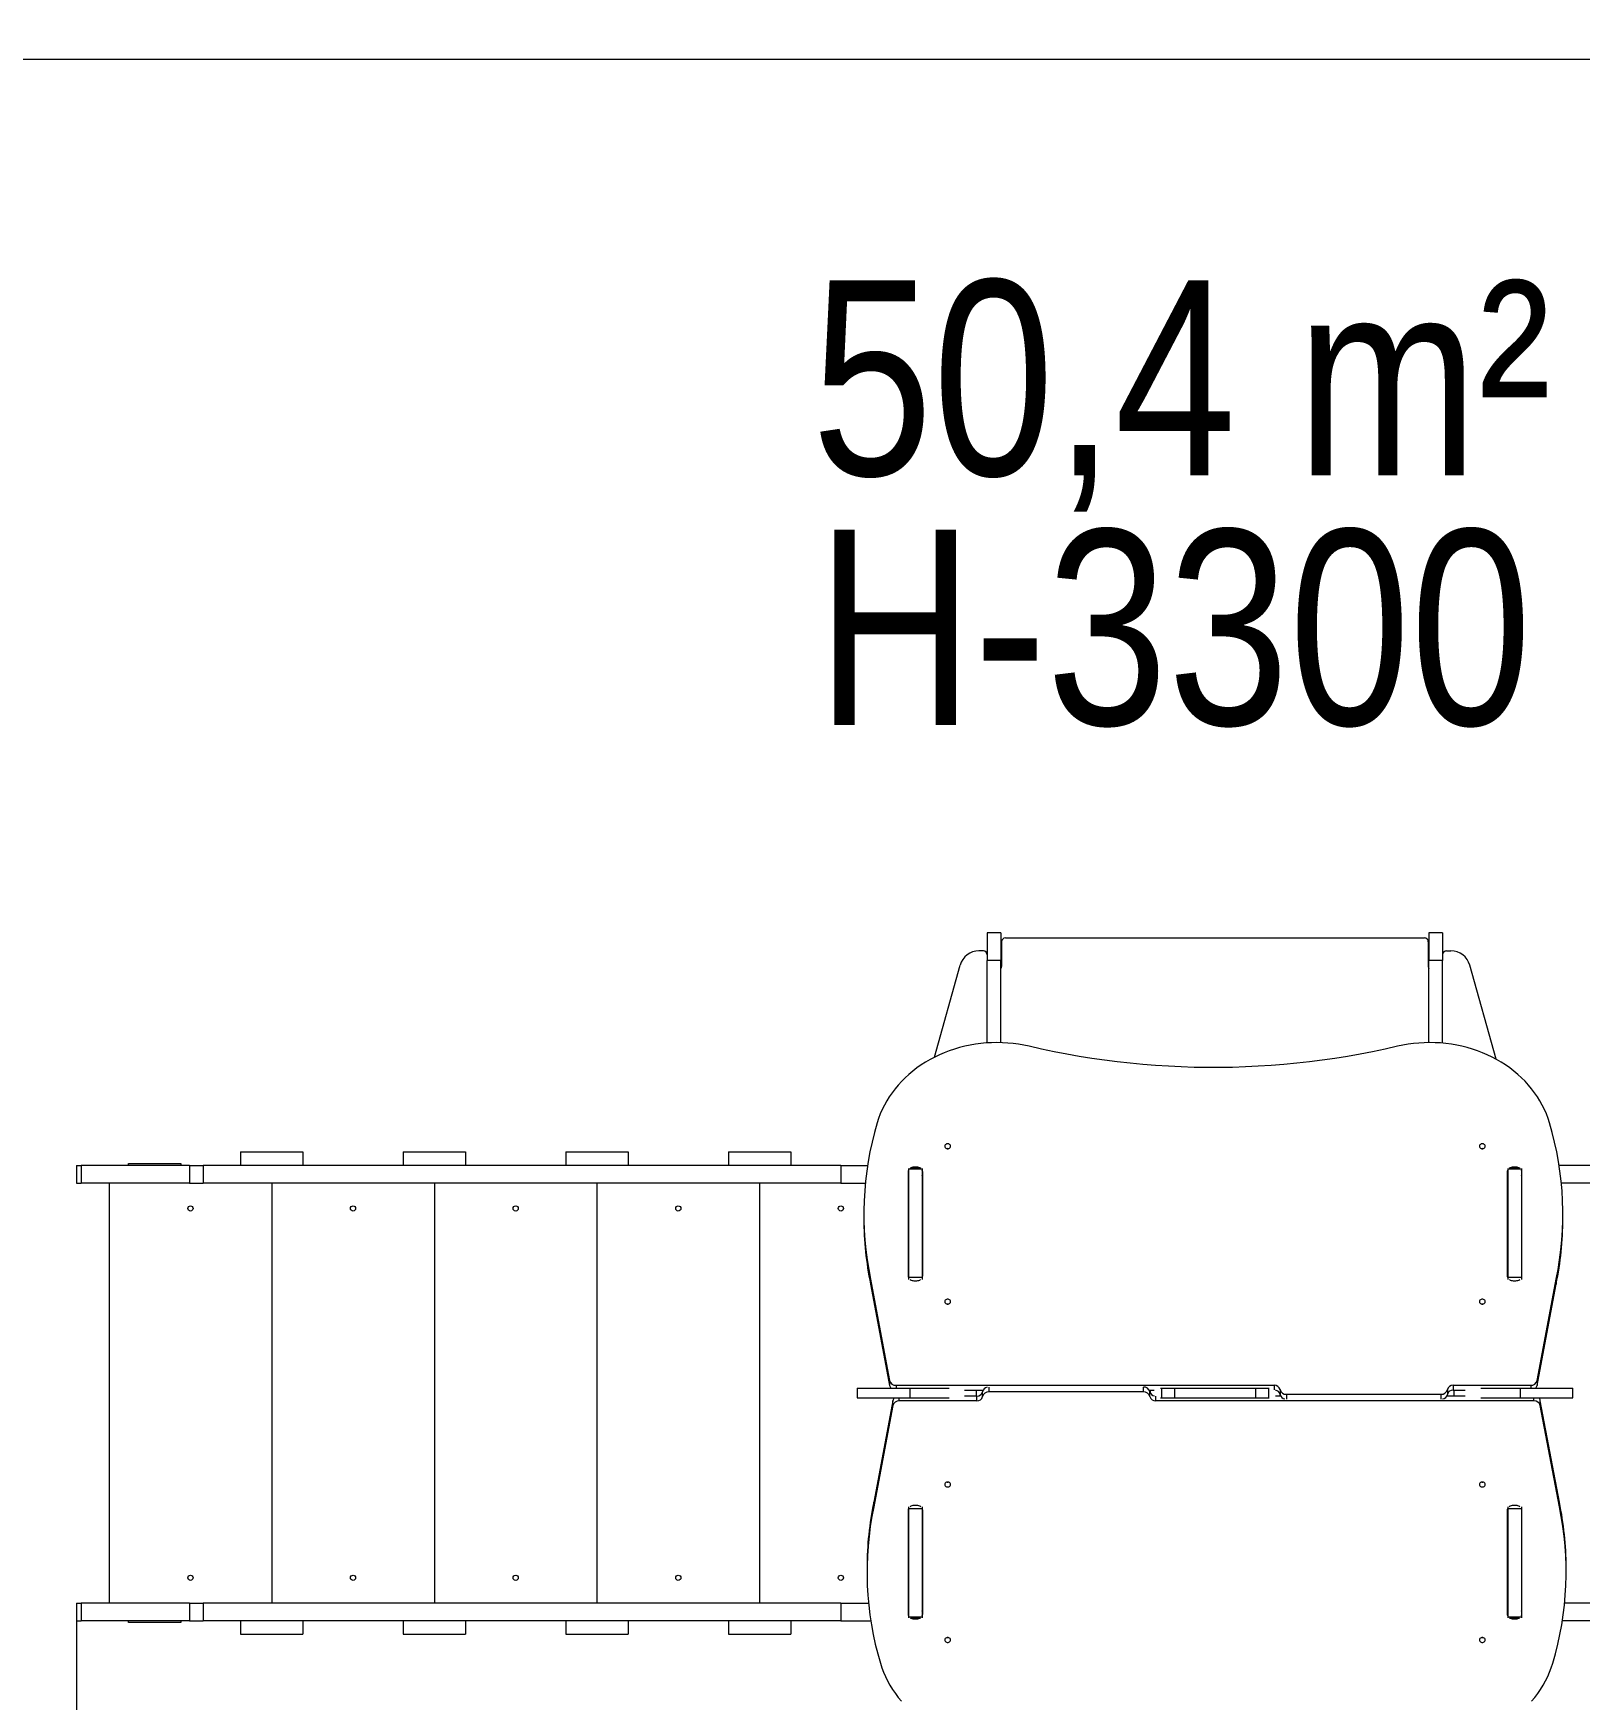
# Model space of a CAD drawing. Header units: millimetres. Extents: x -5113 to 4941, y -5860 to 4000.
# Drawn here: x -2326 to 52, y -12 to 2551 of the extents above; entities that cross this region are included whole.
import ezdxf

# ---------------------------------------------------------------- set-up
doc = ezdxf.new("R2010")
doc.units = ezdxf.units.MM
for name, color, linetype in [('DIKOM_ОБЪЕКТ', 7, 'Continuous'), ('DIKOM_РАЗМЕР_ЗОНА', 7, 'Continuous'), ('DIKOM_РАЗМЕР_ОБЪЕКТА', 7, 'Continuous')]:
    doc.layers.add(name, color=color, linetype=linetype)
doc.styles.add('style1', font='arial.ttf', dxfattribs={"width": 0.8})
doc.dimstyles.new('1-50', dxfattribs={"dimtxt": 300, "dimasz": 200, "dimexe": 100, "dimexo": 0, "dimgap": 100, "dimtad": 1, "dimtxsty": 'style1', "dimcen": 200, "dimclrd": 7, "dimclre": 7, "dimclrt": 7, "dimadec": 1, "dimazin": 2, "dimtfac": 1, "dimtmove": 0, "dimatfit": 2, "dimfxl": 0, "dimlwd": 25, "dimlwe": 18, "dimarcsym": 0})

# ---------------------------------------------------------------- blocks, each defined once
blk = doc.blocks.new('*D9')
at = {"layer": 'Defpoints', "color": 0, "transparency": 16777216}
for p in [(-4056.8, 2510.4), (891, 2510.4), (-196, -2600)]:
    blk.add_point(p, dxfattribs=at)
at = {"layer": 'DIKOM_РАЗМЕР_ОБЪЕКТА', "color": 7, "lineweight": 18, "transparency": 16777216}
for p, q in [((891, 2510.4), (-4156.8, 2510.4)), ((-196, -2600), (-4156.8, -2600))]:
    blk.add_line(p, q, dxfattribs=at)
at = {"layer": 'DIKOM_РАЗМЕР_ОБЪЕКТА', "color": 7, "lineweight": 25, "transparency": 16777216}
blk.add_line((-4056.8, -2400), (-4056.8, 2310.4), dxfattribs=at)
at = {"layer": 'DIKOM_РАЗМЕР_ОБЪЕКТА', "color": 7, "transparency": 16777216}
for points in [[(-4090.1, 2310.4), (-4023.4, 2310.4), (-4056.8, 2510.4)], [(-4090.1, -2400), (-4023.4, -2400), (-4056.8, -2600)]]:
    blk.add_solid(points, dxfattribs=at)
at = {"layer": 'DIKOM_РАЗМЕР_ОБЪЕКТА', "color": 7, "transparency": 16777216, "insert": (-4309.9, -44.8), "char_height": 300, "attachment_point": 5, "rotation": 90, "style": 'style1'}
blk.add_mtext('5100', dxfattribs=at)
blk = doc.blocks.new('*D10')
at = {"layer": 'Defpoints', "color": 0, "transparency": 16777216}
for p in [(3441.1, 459.4), (-2259, 136.4), (3441.1, -5185.5)]:
    blk.add_point(p, dxfattribs=at)
at = {"layer": 'DIKOM_РАЗМЕР_ОБЪЕКТА', "color": 7, "lineweight": 18, "transparency": 16777216}
for p, q in [((3441.1, 459.4), (3441.1, -5285.5)), ((-2259, 136.4), (-2259, -5285.5))]:
    blk.add_line(p, q, dxfattribs=at)
at = {"layer": 'DIKOM_РАЗМЕР_ОБЪЕКТА', "color": 7, "lineweight": 25, "transparency": 16777216}
blk.add_line((-2059, -5185.5), (3241.1, -5185.5), dxfattribs=at)
at = {"layer": 'DIKOM_РАЗМЕР_ОБЪЕКТА', "color": 7, "transparency": 16777216}
for points in [[(-2059, -5152.2), (-2059, -5218.9), (-2259, -5185.5)], [(3241.1, -5152.2), (3241.1, -5218.9), (3441.1, -5185.5)]]:
    blk.add_solid(points, dxfattribs=at)
at = {"layer": 'DIKOM_РАЗМЕР_ОБЪЕКТА', "color": 7, "transparency": 16777216, "insert": (591, -4932.4), "char_height": 300, "attachment_point": 5, "style": 'style1'}
blk.add_mtext('5700', dxfattribs=at)
blk = doc.blocks.new('*D11')
at = {"layer": 'Defpoints', "color": 0, "transparency": 16777216}
for p in [(-3759, 118.9), (4941.1, 118.9), (4941.1, -5760.5)]:
    blk.add_point(p, dxfattribs=at)
at = {"layer": 'DIKOM_РАЗМЕР_ЗОНА', "color": 7, "lineweight": 18, "transparency": 16777216}
for p, q in [((-3759, 118.9), (-3759, -5860.5)), ((4941.1, 118.9), (4941.1, -5860.5))]:
    blk.add_line(p, q, dxfattribs=at)
at = {"layer": 'DIKOM_РАЗМЕР_ЗОНА', "color": 7, "lineweight": 25, "transparency": 16777216}
blk.add_line((-3559, -5760.5), (4741.1, -5760.5), dxfattribs=at)
at = {"layer": 'DIKOM_РАЗМЕР_ЗОНА', "color": 7, "transparency": 16777216}
for points in [[(-3559, -5727.1), (-3559, -5793.8), (-3759, -5760.5)], [(4741.1, -5727.1), (4741.1, -5793.8), (4941.1, -5760.5)]]:
    blk.add_solid(points, dxfattribs=at)
at = {"layer": 'DIKOM_РАЗМЕР_ЗОНА', "color": 7, "transparency": 16777216, "insert": (591, -5507.3), "char_height": 300, "attachment_point": 5, "style": 'style1'}
blk.add_mtext('8700', dxfattribs=at)
blk = doc.blocks.new('*D12')
at = {"layer": 'Defpoints', "color": 0, "transparency": 16777216}
for p in [(-4663.5, 4000), (858, 4000), (-70.3, -4600)]:
    blk.add_point(p, dxfattribs=at)
at = {"layer": 'DIKOM_РАЗМЕР_ЗОНА', "color": 7, "lineweight": 18, "transparency": 16777216}
for p, q in [((858, 4000), (-4763.5, 4000)), ((-70.3, -4600), (-4763.5, -4600))]:
    blk.add_line(p, q, dxfattribs=at)
at = {"layer": 'DIKOM_РАЗМЕР_ЗОНА', "color": 7, "lineweight": 25, "transparency": 16777216}
blk.add_line((-4663.5, -4400), (-4663.5, 3800), dxfattribs=at)
at = {"layer": 'DIKOM_РАЗМЕР_ЗОНА', "color": 7, "transparency": 16777216}
for points in [[(-4696.8, 3800), (-4630.1, 3800), (-4663.5, 4000)], [(-4696.8, -4400), (-4630.1, -4400), (-4663.5, -4600)]]:
    blk.add_solid(points, dxfattribs=at)
at = {"layer": 'DIKOM_РАЗМЕР_ЗОНА', "color": 7, "transparency": 16777216, "insert": (-4916.6, -300), "char_height": 300, "attachment_point": 5, "rotation": 90, "style": 'style1'}
blk.add_mtext('8600', dxfattribs=at)

msp = doc.modelspace()

# ---------------------------------------------------------------- linework, layer by layer
at = {"layer": 'DIKOM_ОБЪЕКТ', "color": 7, "linetype": 'Continuous', "lineweight": 15}
for p, q in [((-838.046, 1167.409), (-859.046, 1167.409)), ((-859.046, 1167.409), (-859.046, 1124.725)), ((-838.046, 1167.409), (-838.046, 1124.725)), ((-837.046, 1153.409), (-837.046, 1115.409)), ((-831.046, 1159.409), (-187.046, 1159.409)), ((-181.046, 1153.409), (-181.046, 1115.409)), ((-159.046, 1167.409), (-180.046, 1167.409)), ((-180.046, 1167.409), (-180.046, 1124.725)), ((-159.046, 1167.409), (-159.046, 1124.725)), ((-865.046, 1139.409), (-871.892, 1139.409)), ((-153.046, 1139.409), (-146.2, 1139.409)), ((-940.443, 975.846), (-900.781, 1117.498)), ((-838.046, 1124.725), (-859.046, 1124.725)), ((-859.046, 997.946), (-859.046, 1124.725)), ((-838.046, 998.348), (-838.046, 1124.725)), ((-159.046, 1124.725), (-180.046, 1124.725)), ((-180.046, 998.435), (-180.046, 1124.725)), ((-159.046, 997.556), (-159.046, 1124.725)), ((-76.786, 972.768), (-117.311, 1117.498)), ((-2007.048, 830.409), (-2007.048, 809.409)), ((-2007.048, 830.409), (-1911.049, 830.409)), ((-1911.049, 830.409), (-1911.049, 809.409)), ((-1757.048, 830.409), (-1757.048, 809.409)), ((-1757.048, 830.409), (-1661.049, 830.409)), ((-1661.049, 830.409), (-1661.049, 809.409)), ((-1507.048, 830.409), (-1507.048, 809.409)), ((-1507.048, 830.409), (-1411.049, 830.409)), ((-1411.049, 830.409), (-1411.049, 809.409)), ((-1257.048, 830.409), (-1257.048, 809.409)), ((-1257.048, 830.409), (-1161.049, 830.409)), ((-1161.049, 830.409), (-1161.049, 809.409)), ((-2259.046, 809.409), (-2259.046, 782.409)), ((-2259.046, 809.409), (-2251.764, 809.409)), ((-2251.764, 809.409), (-2251.764, 782.409)), ((-2085.262, 809.409), (-2251.764, 809.409)), ((-2179.046, 812.409), (-2099.046, 812.409)), ((-2179.046, 809.409), (-2179.046, 812.409)), ((-2099.046, 812.409), (-2099.046, 809.409)), ((-2085.262, 809.409), (-2085.262, 782.409)), ((-2085.262, 809.409), (-2064.224, 809.409)), ((-2064.224, 809.409), (-2064.224, 782.409)), ((-1084.311, 809.409), (-2064.224, 809.409)), ((-1084.311, 809.409), (-1084.311, 782.409)), ((-1084.311, 809.409), (-1043.105, 809.409)), ((-980.796, 798.975), (-980.796, 640.06)), ((-980.046, 804.872), (-980.046, 803.802)), ((-959.046, 803.802), (-980.046, 803.802)), ((-980.046, 803.802), (-980.046, 637.07)), ((-961.957, 804.914), (-977.135, 804.914)), ((-967.296, 806.769), (-971.796, 806.769)), ((-971.796, 806.769), (-971.796, 804.914)), ((-967.296, 806.769), (-967.296, 804.914)), ((-959.046, 804.872), (-959.046, 803.802)), ((-959.046, 803.802), (-959.046, 637.07)), ((-958.296, 640.06), (-958.296, 798.975)), ((-59.796, 798.975), (-59.796, 640.06)), ((-59.046, 804.872), (-59.046, 803.802)), ((-38.046, 803.802), (-59.046, 803.802)), ((-59.046, 803.802), (-59.046, 637.07)), ((-40.957, 804.914), (-56.135, 804.914)), ((-46.296, 806.769), (-50.796, 806.769)), ((-50.796, 806.769), (-50.796, 804.914)), ((-46.296, 806.769), (-46.296, 804.914)), ((-38.046, 804.872), (-38.046, 803.802)), ((-38.046, 803.802), (-38.046, 637.07)), ((-37.296, 640.06), (-37.296, 798.975)), ((440.954, 809.409), (20.054, 809.409)), ((-2259.046, 782.409), (-2251.764, 782.409)), ((-2085.262, 782.409), (-2251.764, 782.409)), ((-2209.046, 782.409), (-2209.046, 136.409)), ((-2085.262, 782.409), (-2064.224, 782.409)), ((-1084.311, 782.409), (-2064.224, 782.409)), ((-1959.046, 782.409), (-1959.046, 136.409)), ((-1709.046, 782.409), (-1709.046, 136.409)), ((-1459.046, 782.409), (-1459.046, 136.409)), ((-1209.046, 782.409), (-1209.046, 136.409)), ((-1084.311, 782.409), (-1046.521, 782.409)), ((-980.796, 782.409), (-980.046, 782.409)), ((-959.046, 793.529), (-958.614, 793.529)), ((-959.046, 782.409), (-958.296, 782.409)), ((-59.049, 782.409), (-59.796, 782.409)), ((-59.479, 793.526), (-59.046, 793.526)), ((-37.296, 782.409), (-38.046, 782.409)), ((497.185, 782.409), (23.47, 782.409)), ((-1048.87, 734.584), (-1048.87, 727.084)), ((25.819, 727.084), (25.819, 734.584)), ((-1038.512, 634.47), (-1009.219, 478.692)), ((-1038.512, 634.47), (-1038.512, 626.97)), ((-1038.512, 626.97), (-1009.219, 471.192)), ((-959.046, 637.07), (-980.046, 637.07)), ((-980.046, 637.07), (-980.046, 634.015)), ((-971.796, 632.265), (-967.296, 632.265)), ((-959.046, 637.07), (-959.046, 634.015)), ((-38.046, 637.07), (-59.046, 637.07)), ((-59.046, 637.07), (-59.046, 634.015)), ((-50.796, 632.265), (-46.296, 632.265)), ((-38.046, 637.07), (-38.046, 634.015)), ((-13.832, 478.694), (15.461, 634.47)), ((-13.832, 471.194), (15.461, 626.97)), ((15.461, 634.47), (15.461, 626.97)), ((-1059.318, 466.915), (-1059.318, 451.915)), ((-1059.318, 466.915), (-978.143, 466.915)), ((-1009.219, 478.692), (-1009.219, 471.192)), ((-999.349, 471.424), (-417.889, 471.426)), ((-999.349, 471.424), (-999.349, 466.915)), ((-978.143, 466.915), (-978.143, 451.915)), ((-978.143, 466.915), (-917.826, 466.915)), ((-893.906, 463.924), (-865.371, 463.924)), ((-876.345, 463.924), (-876.345, 454.896)), ((-866.278, 453.959), (-866.278, 461.459)), ((-856.403, 461.252), (-856.403, 468.646)), ((-618.964, 461.252), (-618.964, 468.646)), ((-609.997, 463.925), (-602.323, 463.925)), ((-609.09, 453.959), (-609.09, 461.459)), ((-608.576, 463.925), (-608.576, 459.832)), ((-592.575, 466.915), (-591.486, 466.915)), ((-591.486, 466.915), (-591.486, 451.915)), ((-591.486, 466.915), (-571.442, 466.915)), ((-571.442, 466.915), (-571.442, 451.915)), ((-571.442, 466.915), (-446.65, 466.915)), ((-446.65, 466.915), (-446.65, 451.915)), ((-446.65, 466.915), (-426.606, 466.915)), ((-426.606, 466.915), (-426.606, 451.915)), ((-426.606, 466.915), (-425.515, 466.915)), ((-417.889, 471.426), (-417.889, 464.344)), ((-409.002, 464.862), (-409.002, 457.362)), ((-151.814, 464.862), (-151.814, 457.362)), ((-142.927, 471.426), (-23.702, 471.426)), ((-142.927, 471.426), (-142.927, 463.926)), ((-142.927, 463.926), (-124.194, 463.926)), ((-141.746, 463.926), (-141.746, 454.897)), ((-100.279, 466.915), (-39.948, 466.915)), ((-39.948, 466.915), (-39.948, 451.915)), ((-39.948, 466.915), (41.227, 466.915)), ((-23.702, 471.426), (-23.702, 466.915)), ((-13.832, 478.694), (-13.832, 471.194)), ((41.227, 451.915), (41.227, 466.915)), ((-1059.318, 451.915), (-978.143, 451.915)), ((-1004.26, 447.627), (-1033.553, 291.851)), ((-1004.26, 440.127), (-1033.553, 284.351)), ((-1004.26, 440.127), (-1004.26, 447.627)), ((-994.39, 447.396), (-994.39, 451.915)), ((-875.165, 447.396), (-994.39, 447.396)), ((-978.143, 451.915), (-917.746, 451.915)), ((-875.165, 454.896), (-893.854, 454.896)), ((-875.165, 447.396), (-875.165, 454.896)), ((-618.964, 461.252), (-856.403, 461.252)), ((-600.203, 447.396), (-600.203, 454.474)), ((-18.742, 447.398), (-600.203, 447.396)), ((-592.602, 451.915), (-591.486, 451.915)), ((-591.486, 451.915), (-571.442, 451.915)), ((-571.442, 451.915), (-446.65, 451.915)), ((-446.65, 451.915), (-426.606, 451.915)), ((-426.606, 451.915), (-425.491, 451.915)), ((-408.094, 454.896), (-415.75, 454.896)), ((-409.516, 458.99), (-409.516, 454.896)), ((-399.127, 457.569), (-161.688, 457.569)), ((-399.127, 457.569), (-399.127, 450.172)), ((-161.688, 457.569), (-161.688, 450.173)), ((-124.23, 454.897), (-152.721, 454.897)), ((-100.332, 451.915), (-39.948, 451.915)), ((-39.948, 451.915), (41.227, 451.915)), ((-18.742, 447.398), (-18.742, 451.915)), ((-8.872, 440.129), (-8.872, 447.629)), ((20.421, 291.851), (-8.872, 447.629)), ((20.421, 284.351), (-8.872, 440.129)), ((-1033.553, 284.351), (-1033.553, 291.851)), ((-980.046, 284.662), (-980.046, 281.408)), ((-967.296, 286.556), (-971.796, 286.556)), ((-959.046, 284.662), (-959.046, 281.408)), ((-59.046, 284.662), (-59.046, 281.408)), ((-46.296, 286.556), (-50.796, 286.556)), ((-38.046, 284.662), (-38.046, 281.408)), ((20.421, 284.351), (20.421, 291.851)), ((-980.796, 278.762), (-980.796, 119.846)), ((-959.046, 281.408), (-980.046, 281.408)), ((-980.046, 281.408), (-980.046, 115.016)), ((-959.046, 281.408), (-959.046, 115.016)), ((-958.296, 119.846), (-958.296, 278.762)), ((-59.796, 278.762), (-59.796, 119.846)), ((-38.046, 281.408), (-59.046, 281.408)), ((-59.046, 281.408), (-59.046, 115.016)), ((-38.046, 281.408), (-38.046, 115.016)), ((-37.296, 119.846), (-37.296, 278.762)), ((-1043.911, 191.737), (-1043.911, 184.237)), ((30.779, 184.237), (30.779, 191.737)), ((-2259.046, 136.409), (-2259.046, 109.409)), ((-2259.046, 136.409), (-2251.764, 136.409)), ((-2251.764, 136.409), (-2251.764, 109.409)), ((-2085.262, 136.409), (-2251.764, 136.409)), ((-2085.262, 136.409), (-2085.262, 109.409)), ((-2085.262, 136.409), (-2064.224, 136.409)), ((-2064.224, 136.409), (-2064.224, 109.409)), ((-1084.311, 136.409), (-2064.224, 136.409)), ((-1084.311, 136.409), (-1084.311, 109.409)), ((-1084.311, 136.409), (-1041.561, 136.409)), ((-980.796, 136.409), (-980.046, 136.409)), ((-959.046, 136.409), (-958.296, 136.409)), ((-59.049, 136.409), (-59.796, 136.409)), ((-37.296, 136.409), (-38.046, 136.409)), ((497.185, 136.409), (28.429, 136.409)), ((-2259.046, 109.409), (-2251.764, 109.409)), ((-2085.262, 109.409), (-2251.764, 109.409)), ((-2179.046, 106.409), (-2179.046, 109.409)), ((-2099.046, 106.409), (-2179.046, 106.409)), ((-2099.046, 109.409), (-2099.046, 106.409)), ((-2085.262, 109.409), (-2064.224, 109.409)), ((-1084.311, 109.409), (-2064.224, 109.409)), ((-2007.048, 109.409), (-2007.048, 88.409)), ((-1911.049, 109.409), (-1911.049, 88.409)), ((-1757.048, 109.409), (-1757.048, 88.409)), ((-1661.049, 109.409), (-1661.049, 88.409)), ((-1507.048, 109.409), (-1507.048, 88.409)), ((-1411.049, 109.409), (-1411.049, 88.409)), ((-1257.048, 109.409), (-1257.048, 88.409)), ((-1161.049, 109.409), (-1161.049, 88.409)), ((-1084.311, 109.409), (-1038.145, 109.409)), ((-959.046, 115.016), (-980.046, 115.016)), ((-980.046, 115.016), (-980.046, 113.946)), ((-977.135, 113.904), (-961.957, 113.904)), ((-971.796, 112.052), (-971.796, 113.904)), ((-971.796, 112.052), (-967.296, 112.052)), ((-967.296, 112.052), (-967.296, 113.904)), ((-958.614, 125.293), (-959.046, 125.293)), ((-959.046, 115.016), (-959.046, 113.946)), ((-59.046, 125.293), (-59.478, 125.293)), ((-38.046, 115.016), (-59.046, 115.016)), ((-59.046, 115.016), (-59.046, 113.946)), ((-56.135, 113.904), (-40.957, 113.904)), ((-50.796, 112.052), (-50.796, 113.904)), ((-50.796, 112.052), (-46.296, 112.052)), ((-46.296, 112.052), (-46.296, 113.904)), ((-38.046, 115.016), (-38.046, 113.946)), ((440.954, 109.409), (25.013, 109.409)), ((-2007.048, 88.409), (-1911.049, 88.409)), ((-1757.048, 88.409), (-1661.049, 88.409)), ((-1507.048, 88.409), (-1411.049, 88.409)), ((-1257.048, 88.409), (-1161.049, 88.409))]:
    msp.add_line(p, q, dxfattribs=at)
at = {"layer": 'DIKOM_ОБЪЕКТ', "color": 7, "linetype": 'Continuous', "lineweight": 15, "flags": 128}
for points in [[(-794.57, 992.689), (-802.684, 994.432), (-810.879, 995.864), (-819.139, 996.983), (-827.447, 997.786), (-835.789, 998.271), (-844.146, 998.439), (-852.505, 998.287), (-860.847, 997.818), (-869.157, 997.031), (-877.42, 995.928), (-885.618, 994.512), (-893.737, 992.784), (-901.76, 990.749), (-909.672, 988.411), (-917.457, 985.773), (-925.101, 982.841), (-932.589, 979.621), (-939.905, 976.118), (-947.037, 972.341), (-953.97, 968.295), (-960.691, 963.989), (-967.186, 959.431), (-973.444, 954.63), (-979.452, 949.596), (-985.198, 944.337), (-990.672, 938.865), (-995.862, 933.189), (-1000.759, 927.321), (-1005.353, 921.273), (-1009.636, 915.055), (-1013.598, 908.68), (-1017.233, 902.16), (-1020.534, 895.508), (-1023.493, 888.737), (-1026.105, 881.859), (-1028.365, 874.889)], [(-228.481, 992.689), (-247.588, 988.358), (-266.783, 984.331), (-286.06, 980.608), (-305.413, 977.191), (-324.834, 974.081), (-344.318, 971.279), (-363.858, 968.785), (-383.447, 966.602), (-403.079, 964.729), (-422.747, 963.168), (-442.445, 961.918), (-462.166, 960.98), (-481.903, 960.355), (-501.65, 960.042), (-521.401, 960.042), (-541.148, 960.355), (-560.886, 960.98), (-580.607, 961.918), (-600.304, 963.168), (-619.973, 964.729), (-639.604, 966.602), (-659.193, 968.785), (-678.733, 971.279), (-698.217, 974.081), (-717.638, 977.191), (-736.991, 980.608), (-756.268, 984.331), (-775.463, 988.358), (-794.57, 992.689)], [(5.314, 874.889), (3.054, 881.859), (0.441, 888.737), (-2.518, 895.508), (-5.818, 902.16), (-9.453, 908.68), (-13.415, 915.055), (-17.698, 921.273), (-22.292, 927.321), (-27.189, 933.189), (-32.379, 938.865), (-37.853, 944.337), (-43.599, 949.596), (-49.607, 954.63), (-55.865, 959.431), (-62.36, 963.989), (-69.081, 968.295), (-76.014, 972.341), (-83.146, 976.118), (-90.463, 979.621), (-97.95, 982.841), (-105.594, 985.773), (-113.379, 988.411), (-121.291, 990.749), (-129.314, 992.784), (-137.433, 994.512), (-145.631, 995.928), (-153.894, 997.031), (-162.204, 997.818), (-170.547, 998.287), (-178.905, 998.439), (-187.263, 998.271), (-195.604, 997.786), (-203.912, 996.983), (-212.172, 995.864), (-220.367, 994.432), (-228.481, 992.689)], [(-915.646, 839.029), (-915.824, 840.102), (-916.344, 841.089), (-917.164, 841.909), (-918.218, 842.495), (-919.42, 842.8), (-920.672, 842.8), (-921.874, 842.495), (-922.927, 841.909), (-923.747, 841.089), (-924.268, 840.102), (-924.446, 839.029), (-924.268, 837.955), (-923.747, 836.969), (-922.927, 836.149), (-921.874, 835.563), (-920.672, 835.257), (-919.42, 835.257), (-918.218, 835.563), (-917.164, 836.149), (-916.344, 836.969), (-915.824, 837.955), (-915.646, 839.029)], [(-93.646, 839.029), (-93.824, 840.102), (-94.344, 841.089), (-95.164, 841.909), (-96.218, 842.495), (-97.42, 842.8), (-98.672, 842.8), (-99.874, 842.495), (-100.927, 841.909), (-101.747, 841.089), (-102.268, 840.102), (-102.446, 839.029), (-102.268, 837.955), (-101.747, 836.969), (-100.927, 836.149), (-99.874, 835.563), (-98.672, 835.257), (-97.42, 835.257), (-96.218, 835.563), (-95.164, 836.149), (-94.344, 836.969), (-93.824, 837.955), (-93.646, 839.029)], [(-915.646, 600.006), (-915.824, 601.079), (-916.344, 602.066), (-917.164, 602.886), (-918.218, 603.472), (-919.42, 603.778), (-920.672, 603.778), (-921.874, 603.472), (-922.927, 602.886), (-923.747, 602.066), (-924.268, 601.079), (-924.446, 600.006), (-924.268, 598.932), (-923.747, 597.946), (-922.927, 597.126), (-921.874, 596.54), (-920.672, 596.234), (-919.42, 596.234), (-918.218, 596.54), (-917.164, 597.126), (-916.344, 597.946), (-915.824, 598.932), (-915.646, 600.006)], [(-93.646, 600.006), (-93.824, 601.079), (-94.344, 602.066), (-95.164, 602.886), (-96.218, 603.472), (-97.42, 603.778), (-98.672, 603.778), (-99.874, 603.472), (-100.927, 602.886), (-101.747, 602.066), (-102.268, 601.079), (-102.446, 600.006), (-102.268, 598.932), (-101.747, 597.946), (-100.927, 597.126), (-99.874, 596.54), (-98.672, 596.234), (-97.42, 596.234), (-96.218, 596.54), (-95.164, 597.126), (-94.344, 597.946), (-93.824, 598.932), (-93.646, 600.006)], [(-924.446, 318.816), (-924.268, 317.742), (-923.747, 316.755), (-922.927, 315.936), (-921.874, 315.349), (-920.672, 315.044), (-919.42, 315.044), (-918.218, 315.349), (-917.164, 315.936), (-916.344, 316.755), (-915.824, 317.742), (-915.646, 318.816), (-915.824, 319.889), (-916.344, 320.876), (-917.164, 321.695), (-918.218, 322.282), (-919.42, 322.587), (-920.672, 322.587), (-921.874, 322.282), (-922.927, 321.695), (-923.747, 320.876), (-924.268, 319.889), (-924.446, 318.816)], [(-102.446, 318.816), (-102.268, 317.742), (-101.747, 316.755), (-100.927, 315.936), (-99.874, 315.349), (-98.672, 315.044), (-97.42, 315.044), (-96.218, 315.349), (-95.164, 315.936), (-94.344, 316.755), (-93.824, 317.742), (-93.646, 318.816), (-93.824, 319.889), (-94.344, 320.876), (-95.164, 321.695), (-96.218, 322.282), (-97.42, 322.587), (-98.672, 322.587), (-99.874, 322.282), (-100.927, 321.695), (-101.747, 320.876), (-102.268, 319.889), (-102.446, 318.816)], [(-924.446, 79.793), (-924.268, 78.719), (-923.747, 77.732), (-922.927, 76.913), (-921.874, 76.326), (-920.672, 76.021), (-919.42, 76.021), (-918.218, 76.326), (-917.164, 76.913), (-916.344, 77.732), (-915.824, 78.719), (-915.646, 79.793), (-915.824, 80.866), (-916.344, 81.853), (-917.164, 82.672), (-918.218, 83.259), (-919.42, 83.564), (-920.672, 83.564), (-921.874, 83.259), (-922.927, 82.672), (-923.747, 81.853), (-924.268, 80.866), (-924.446, 79.793)], [(-102.446, 79.793), (-102.268, 78.719), (-101.747, 77.732), (-100.927, 76.913), (-99.874, 76.326), (-98.672, 76.021), (-97.42, 76.021), (-96.218, 76.326), (-95.164, 76.913), (-94.344, 77.732), (-93.824, 78.719), (-93.646, 79.793), (-93.824, 80.866), (-94.344, 81.853), (-95.164, 82.672), (-96.218, 83.259), (-97.42, 83.564), (-98.672, 83.564), (-99.874, 83.259), (-100.927, 82.672), (-101.747, 81.853), (-102.268, 80.866), (-102.446, 79.793)], [(-1023.406, 43.932), (-1021.145, 36.962), (-1018.533, 30.085), (-1015.574, 23.313), (-1012.274, 16.661), (-1008.639, 10.142), (-1004.676, 3.766), (-1000.394, -2.451), (-995.8, -8.5), (-990.903, -14.368)], [(-22.23, -14.368), (-17.333, -8.5), (-12.738, -2.451), (-8.456, 3.766), (-4.493, 10.142), (-0.858, 16.661), (2.442, 23.313), (5.401, 30.085), (8.013, 36.962), (10.274, 43.932)]]:
    msp.add_lwpolyline(points, dxfattribs=at)
at = {"layer": 'DIKOM_ОБЪЕКТ', "color": 7, "linetype": 'Continuous', "lineweight": 15}
for centre in [(-2084.046, 743.409), (-1834.046, 743.409), (-1584.046, 743.409), (-1334.046, 743.409), (-1084.046, 743.409), (-2084.046, 175.409), (-1834.046, 175.409), (-1584.046, 175.409), (-1334.046, 175.409), (-1084.046, 175.409)]:
    msp.add_circle(centre, 4, dxfattribs=at)
for centre, radius, start, end in [((-831.046, 1153.409), 6, 90, 180), ((-187.046, 1153.409), 6, 0, 90), ((-871.892, 1109.409), 30, 90, 164.357754), ((-865.046, 1133.409), 6, 0, 90), ((-153.046, 1133.409), 6, 90, 180), ((-146.2, 1109.409), 30, 15.642246, 90), ((-843.046, 1115.409), 6, 326.442896, 0), ((-175.046, 1115.409), 6, 180, 213.55731), ((-558.582, 734.638), 490.272, 163.377318, 191.789103), ((-464.47, 734.638), 490.273, 348.210915, 16.622664), ((-920.046, 830.272), 5.067, 81.134923, 98.865077), ((-98.046, 830.27), 5.069, 81.137957, 98.862043), ((-98.046, 830.268), 5.068, 81.245874, 98.754126), ((-973.828, 798.945), 6.967, 153.170701, 179.756243), ((-973.829, 791.445), 6.967, 153.170241, 179.756204), ((-971.88, 796.955), 9.815, 89.507902, 126.233148), ((-967.212, 796.954), 9.816, 53.768102, 90.490848), ((-965.251, 798.948), 6.956, 0.222844, 26.854357), ((-965.251, 791.448), 6.955, 0.222882, 26.854818), ((-52.835, 798.947), 6.961, 153.156138, 179.768733), ((-52.836, 791.447), 6.96, 153.155678, 179.768694), ((-50.88, 796.954), 9.816, 89.509402, 126.231648), ((-46.212, 796.954), 9.815, 53.767477, 90.491473), ((-44.251, 798.948), 6.955, 0.220163, 26.854966), ((-44.25, 791.448), 6.955, 0.220201, 26.855427), ((-558.93, 727.182), 489.941, 180.011411, 191.802435), ((-464.117, 727.181), 489.936, 348.197505, 359.988648), ((-973.828, 640.089), 6.967, 180.243757, 206.829299), ((-971.875, 642.109), 9.844, 235.307837, 270.460691), ((-967.217, 642.11), 9.845, 269.540883, 304.69059), ((-965.251, 640.087), 6.956, 333.145643, 359.777156), ((-52.837, 640.087), 6.958, 180.22783, 206.798857), ((-50.875, 642.11), 9.845, 235.309674, 270.458854), ((-46.217, 642.11), 9.845, 269.540096, 304.691376), ((-44.251, 640.086), 6.955, 333.145034, 359.779837), ((-920.046, 591.249), 5.067, 81.134923, 98.865077), ((-920.046, 591.251), 5.062, 81.242174, 98.757826), ((-98.046, 591.247), 5.069, 81.137957, 98.862043), ((-98.046, 591.249), 5.065, 81.245401, 98.754599), ((-999.841, 481.091), 9.68, 194.350082, 272.914481), ((-1001.09, 472.821), 8.291, 191.329397, 225.421764), ((-874.72, 463.591), 8.707, 267.070816, 345.824973), ((-857.325, 459.424), 9.181, 101.096555, 167.190875), ((-618.47, 459.09), 9.675, 14.17615, 92.928676), ((-600.966, 463.325), 8.335, 192.935522, 262.648679), ((-417.444, 462.73), 8.707, 14.175685, 92.929509), ((-417.127, 455.496), 8.337, 12.938839, 82.732863), ((-399.622, 467.232), 9.675, 194.175443, 272.929383), ((-161.194, 467.232), 9.675, 267.070971, 345.824203), ((-143.372, 462.73), 8.707, 87.070994, 165.824427), ((-143.372, 455.23), 8.707, 87.070679, 165.824493), ((-23.209, 481.093), 9.68, 267.085932, 345.650165), ((-21.961, 472.823), 8.291, 314.558641, 348.671213), ((-996.127, 445.997), 8.295, 134.482218, 168.663463), ((-994.882, 437.728), 9.68, 87.086793, 165.648868), ((-874.72, 456.091), 8.707, 267.070724, 345.824816), ((-856.897, 451.59), 9.675, 87.071519, 165.823879), ((-618.47, 451.59), 9.675, 14.17615, 92.928676), ((-600.648, 456.092), 8.707, 194.175514, 272.928946), ((-399.888, 459.562), 9.376, 193.571479, 258.423409), ((-160.771, 459.4), 9.186, 280.863429, 347.184427), ((-18.25, 437.73), 9.68, 14.350306, 92.914034), ((-17.004, 446), 8.293, 11.33282, 45.502608), ((-920.046, 327.57), 5.065, 261.129036, 278.870964), ((-98.046, 327.57), 5.065, 261.128998, 278.871002), ((-553.989, 191.642), 489.922, 168.197335, 179.988824), ((-553.623, 184.183), 490.271, 168.210853, 196.622721), ((-971.88, 276.74), 9.816, 89.509301, 126.193583), ((-967.212, 276.74), 9.817, 53.807674, 90.489443), ((-50.88, 276.74), 9.816, 89.510106, 126.193117), ((-46.212, 276.74), 9.816, 53.807045, 90.490071), ((-459.512, 184.184), 490.275, 343.377377, 11.789048), ((-459.159, 191.64), 489.938, 0.011335, 11.802439), ((-973.829, 278.732), 6.967, 153.170471, 179.756224), ((-965.251, 278.735), 6.956, 0.222863, 26.854588), ((-52.834, 278.734), 6.961, 153.206899, 179.766664), ((-44.25, 278.735), 6.955, 0.220182, 26.855196), ((-973.829, 127.376), 6.967, 180.243766, 206.829414), ((-973.829, 119.876), 6.967, 180.243766, 206.829414), ((-971.88, 121.868), 9.816, 233.806608, 270.490902), ((-967.212, 121.868), 9.817, 269.510354, 306.192135), ((-965.251, 127.373), 6.956, 333.145527, 359.777147), ((-965.251, 119.873), 6.956, 333.145527, 359.777147), ((-52.835, 127.374), 6.96, 180.231277, 206.843977), ((-52.835, 119.874), 6.96, 180.231277, 206.843977), ((-50.88, 121.868), 9.816, 233.807074, 270.490097), ((-46.212, 121.868), 9.816, 269.509726, 306.192763), ((-44.251, 127.373), 6.955, 333.144919, 359.779828), ((-44.251, 119.873), 6.955, 333.144919, 359.779828), ((-920.046, 88.547), 5.065, 261.129036, 278.870964), ((-98.046, 88.547), 5.065, 261.128998, 278.871002)]:
    msp.add_arc(centre, radius, start, end, dxfattribs=at)

# ---------------------------------------------------------------- texts
at = {"layer": 'DIKOM_РАЗМЕР_ОБЪЕКТА', "insert": (-1129.27, 2170.817), "char_height": 300, "attachment_point": 1, "style": 'style1'}
msp.add_mtext_dynamic_manual_height_columns('50,4 m²', width=5476.71728, gutter_width=20, heights=[0], dxfattribs=at)
at = {"layer": 'DIKOM_РАЗМЕР_ОБЪЕКТА', "insert": (-1121.795, 1787.031), "char_height": 300, "width": 1252.54025, "attachment_point": 1, "style": 'style1'}
msp.add_mtext('H-3300', dxfattribs=at)

# ---------------------------------------------------------------- dimensions: what is measured, and where the dimension line sits
at = {"layer": 'DIKOM_РАЗМЕР_ЗОНА'}
dim = msp.add_linear_dim(base=(-4663.459, 3999.965), p1=(-70.337, -4600.035), p2=(857.969, 3999.965), angle=90, dimstyle='1-50', dxfattribs=at)
dim.commit()
dim.dimension.update_dxf_attribs({"geometry": '*D12', "text_midpoint": (-4663.459, -300.035), "dimtype": 160})
dim = msp.add_linear_dim(base=(4941.063, -5760.455), p1=(-3759.046, 118.911), p2=(4941.063, 118.911), text='8700', dimstyle='1-50', dxfattribs=at)
dim.commit()
dim.dimension.update_dxf_attribs({"geometry": '*D11', "text_midpoint": (591.009, -5760.455), "dimtype": 160})
at = {"layer": 'DIKOM_РАЗМЕР_ОБЪЕКТА'}
dim = msp.add_linear_dim(base=(-4056.751, 2510.419), p1=(-196.046, -2600.035), p2=(890.954, 2510.419), angle=90, text='5100', dimstyle='1-50', dxfattribs=at)
dim.commit()
dim.dimension.update_dxf_attribs({"geometry": '*D9', "text_midpoint": (-4056.751, -44.808), "dimtype": 160})
dim = msp.add_linear_dim(base=(3441.063, -5185.54), p1=(-2259.046, 136.409), p2=(3441.063, 459.409), text='5700', dimstyle='1-50', dxfattribs=at)
dim.commit()
dim.dimension.update_dxf_attribs({"geometry": '*D10', "text_midpoint": (591.009, -5185.54), "dimtype": 160})

doc.saveas('drawing.dxf')
